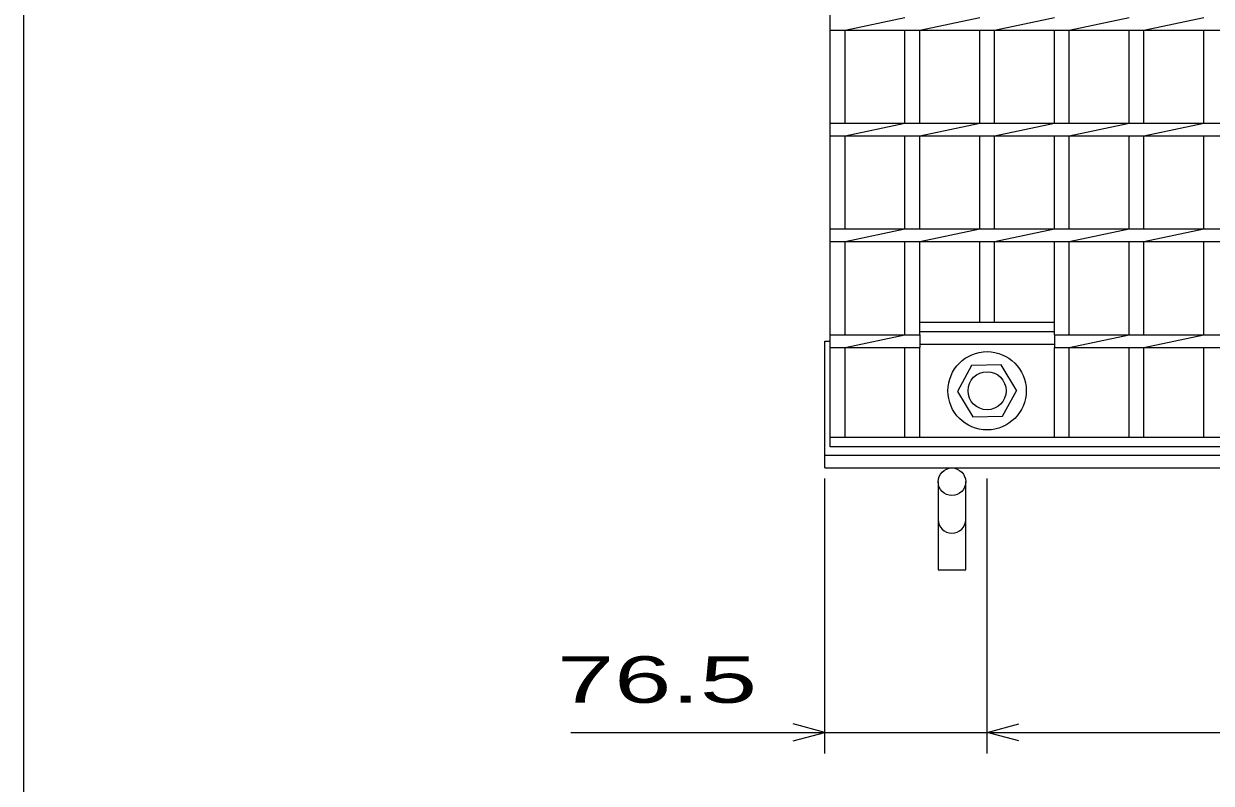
# Model space of a CAD drawing. Units: millimetres, scale not verified. Extents: x -1820 to 1731, y -1282 to 1054.
# Drawn here: x -1729 to -1168, y -360 to -1 of the extents above; entities that cross this region are included whole.
import ezdxf
from ezdxf.enums import TextEntityAlignment as Align

# ---------------------------------------------------------------- set-up
doc = ezdxf.new("R2010")
doc.units = ezdxf.units.MM
doc.header["$LTSCALE"] = 10
for name, color, linetype, lineweight in [('0_2', 150, 'Continuous', 25), ('16', 3, 'Continuous', 25), ('19', 6, 'Continuous', 25), ('22', 4, 'Continuous', 25)]:
    doc.layers.add(name, color=color, linetype=linetype, lineweight=lineweight)
doc.styles.add('ベクトル', font='')
doc.styles.get('ベクトル').set_extended_font_data('ベクトル')

msp = doc.modelspace()

# ---------------------------------------------------------------- linework, layer by layer
at = {"layer": '0_2'}
msp.add_line((-1729, -1146.5), (-1729, 1053.5), dxfattribs=at)
at = {"layer": '16'}
for p, q in [((-1348, -196.5), (-1348, 494.5)), ((-1348, -4), (-1348, 2)), ((-1341, -4), (-1312.7, 2)), ((-1305.7, -4), (-1277.4, 2)), ((-1270.4, -4), (-1242.1, 2)), ((-1235.1, -4), (-1206.8, 2)), ((-1199.8, -4), (-1171.5, 2)), ((-1348, -4), (-353, -4)), ((-1341, -48), (-1341, -4)), ((-1312.7, -48), (-1312.7, -4)), ((-1305.7, -48), (-1305.7, -4)), ((-1277.4, -48), (-1277.4, -4)), ((-1270.4, -48), (-1270.4, -4)), ((-1242.1, -48), (-1242.1, -4)), ((-1235.1, -48), (-1235.1, -4)), ((-1206.8, -48), (-1206.8, -4)), ((-1199.8, -48), (-1199.8, -4)), ((-1171.5, -48), (-1171.5, -4)), ((-1348, -48), (-353, -48)), ((-1348, -54), (-1348, -48)), ((-1341, -54), (-1312.7, -48)), ((-1305.7, -54), (-1277.4, -48)), ((-1270.4, -54), (-1242.1, -48)), ((-1235.1, -54), (-1206.8, -48)), ((-1199.8, -54), (-1171.5, -48)), ((-1348, -54), (-353, -54)), ((-1341, -98), (-1341, -54)), ((-1312.7, -98), (-1312.7, -54)), ((-1305.7, -98), (-1305.7, -54)), ((-1277.4, -98), (-1277.4, -54)), ((-1270.4, -98), (-1270.4, -54)), ((-1242.1, -98), (-1242.1, -54)), ((-1235.1, -98), (-1235.1, -54)), ((-1206.8, -98), (-1206.8, -54)), ((-1199.8, -98), (-1199.8, -54)), ((-1171.5, -98), (-1171.5, -54)), ((-1348, -98), (-353, -98)), ((-1348, -104), (-1348, -98)), ((-1341, -104), (-1312.7, -98)), ((-1305.7, -104), (-1277.4, -98)), ((-1270.4, -104), (-1242.1, -98)), ((-1235.1, -104), (-1206.8, -98)), ((-1199.8, -104), (-1171.5, -98)), ((-1348, -104), (-353, -104)), ((-1341, -148), (-1341, -104)), ((-1312.7, -148), (-1312.7, -104)), ((-1305.7, -148), (-1305.7, -104)), ((-1277.4, -142), (-1277.4, -104)), ((-1270.4, -142), (-1270.4, -104)), ((-1242.1, -148), (-1242.1, -104)), ((-1235.1, -148), (-1235.1, -104)), ((-1206.8, -148), (-1206.8, -104)), ((-1199.8, -148), (-1199.8, -104)), ((-1171.5, -148), (-1171.5, -104)), ((-1305.7, -142), (-1242.1, -142)), ((-1305.7, -146.5), (-1305.7, -142)), ((-1242.1, -146.5), (-1242.1, -142)), ((-1348, -148), (-1305.7, -148)), ((-1348, -154), (-1348, -148)), ((-1341, -154), (-1312.7, -148)), ((-1305.7, -146.5), (-1242.1, -146.5)), ((-1305.7, -148), (-1305.7, -154)), ((-1242.1, -148), (-458.5, -148)), ((-1242.1, -148), (-1242.1, -154)), ((-1235.1, -154), (-1206.8, -148)), ((-1199.8, -154), (-1171.5, -148)), ((-1348, -154), (-1305.7, -154)), ((-1341, -196.5), (-1341, -154)), ((-1312.7, -196.5), (-1312.7, -154)), ((-1305.7, -152.5), (-1242.1, -152.5)), ((-1305.7, -196.5), (-1305.7, -154)), ((-1242.1, -154), (-458.5, -154)), ((-1242.1, -196.5), (-1242.1, -154)), ((-1235.1, -196.5), (-1235.1, -154)), ((-1206.8, -196.5), (-1206.8, -154)), ((-1199.8, -196.5), (-1199.8, -154)), ((-1171.5, -196.5), (-1171.5, -154)), ((-1281.19, -162.55), (-1287.9, -174.84)), ((-1267.2, -162.21), (-1281.19, -162.55)), ((-1259.9, -174.5), (-1267.2, -162.21)), ((-1287.9, -174.84), (-1280.6, -186.79)), ((-1266.61, -186.45), (-1259.9, -174.16)), ((-1280.6, -186.79), (-1266.61, -186.45)), ((-1348, -196.5), (-353, -196.5)), ((-1348, -201), (-1348, -196.5)), ((-1348, -196.5), (-1341, -196.5)), ((-353, -201), (-1348, -201)), ((-1312.7, -196.5), (-1305.7, -196.5)), ((-1277.4, -196.5), (-1270.4, -196.5)), ((-1242.1, -196.5), (-1235.1, -196.5)), ((-1206.8, -196.5), (-1199.8, -196.5)), ((-1171.5, -196.5), (-1164.5, -196.5))]:
    msp.add_line(p, q, dxfattribs=at)
for radius in [18.5, 9]:
    msp.add_circle((-1273.9, -174.5), radius, dxfattribs=at)
at = {"layer": '19'}
for p, q in [((-1350.5, -211), (-1350.5, -151)), ((-1350.5, -151), (-1348, -151)), ((-1350.5, -205), (-350.5, -205)), ((-1350.5, -211), (-350.5, -211)), ((-1297, -217.5), (-1297, -259.12)), ((-1284, -259.12), (-1284, -217.5)), ((-1297, -259.12), (-1284, -259.12))]:
    msp.add_line(p, q, dxfattribs=at)
msp.add_circle((-1290.5, -217.5), 6.5, dxfattribs=at)
msp.add_arc((-1290.5, -235.34), 6.5, 180, 0, dxfattribs=at)
at = {"layer": '22'}
for p, q in [((-1350.5, -346), (-1350.5, -216)), ((-1273.9, -346), (-1273.9, -216)), ((-1470.5, -336), (-1350.5, -336)), ((-1350.5, -336), (-1365.5, -332)), ((-1365.5, -340), (-1350.5, -336)), ((-1350.5, -336), (-1273.9, -336)), ((-1273.9, -336), (-1258.9, -332)), ((-1258.9, -340), (-1273.9, -336)), ((-1273.9, -336), (-426.7, -336))]:
    msp.add_line(p, q, dxfattribs=at)

# ---------------------------------------------------------------- texts
at = {"layer": '22', "color": 2, "style": 'ベクトル', "width": 1.65}
msp.add_text(' 76.5 ', height=21.99, dxfattribs=at).set_placement((-1490.5, -311), align=Align.MIDDLE_LEFT)

doc.saveas('drawing.dxf')
